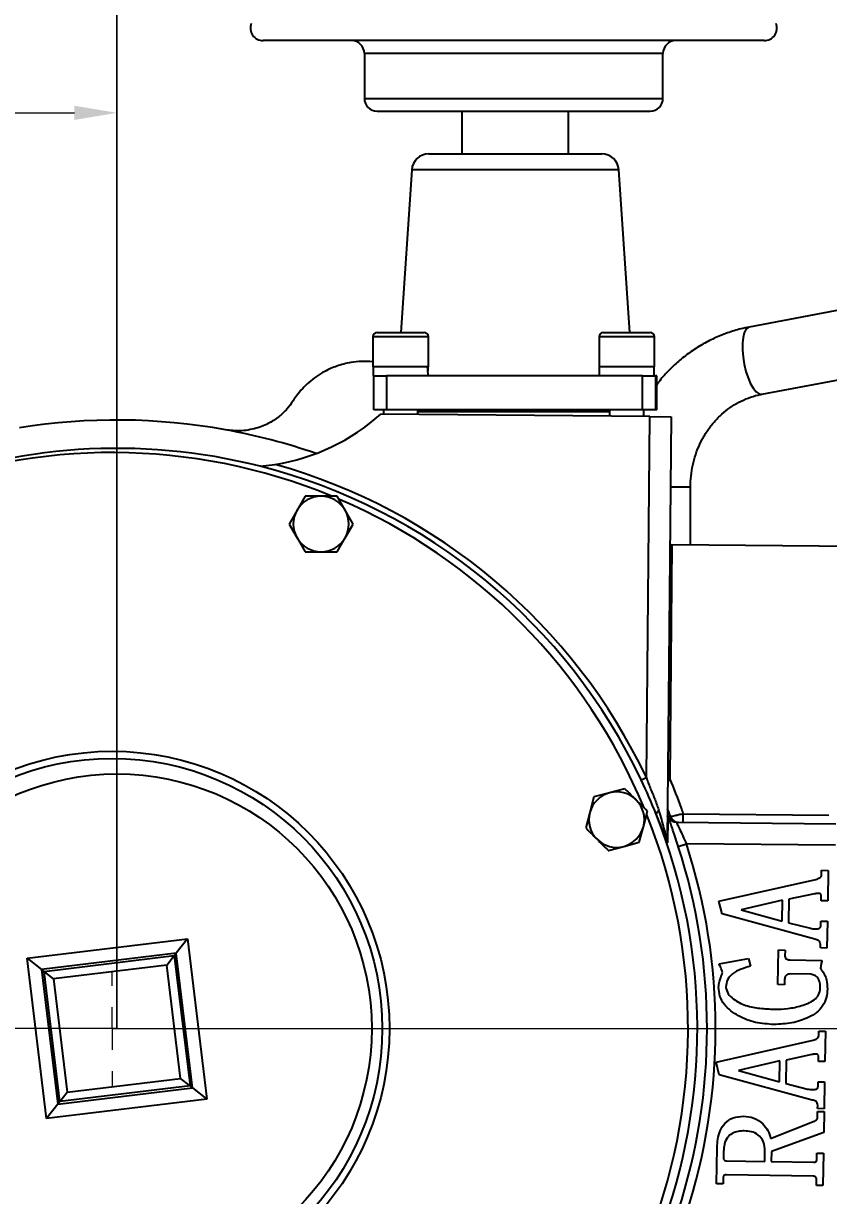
# Model space of a CAD drawing. Header units: millimetres. Extents: x 1486 to 4728, y 464 to 2757.
# Drawn here: x 2889.5 to 3078.2, y 1038.6 to 1313.2 of the extents above; entities that cross this region are included whole.
import ezdxf

# ---------------------------------------------------------------- set-up
doc = ezdxf.new("R2010")
doc.units = ezdxf.units.MM
doc.layers.add('10', color=7, linetype='Continuous', lineweight=0)
doc.layers.add('AM_5', color=3, linetype='Continuous', lineweight=25)
doc.styles.add('SLDTEXTSTYLE1', font='txt.shx', dxfattribs={"width": 0.7, "bigfont": 'gbcbig.shx'})
doc.dimstyles.new('SLDDIMSTYLE12$0', dxfattribs={"dimtxt": 12, "dimasz": 10, "dimexe": 0, "dimexo": 0.0625, "dimgap": 0.875, "dimtad": 1, "dimdec": 1, "dimlfac": 1.8, "dimrnd": 1e-09, "dimzin": 12, "dimdsep": 46, "dimtxsty": 'SLDTEXTSTYLE1', "dimcen": 0.09, "dimdle": 8.16, "dimclrd": 3, "dimclre": 3, "dimadec": 0, "dimazin": 3, "dimtfac": 1, "dimtdec": 1, "dimtofl": 0, "dimtmove": 0, "dimatfit": 3, "dimfxl": 0, "dimfrac": 2, "dimtolj": 1, "dimlwd": 5, "dimlwe": 5, "dimarcsym": 0})

# ---------------------------------------------------------------- blocks, each defined once
blk = doc.blocks.new('*D60')
at = {"layer": 'AM_5', "color": 3, "lineweight": 5, "transparency": 16777216}
blk.add_line((2394.29, 989.73), (2394.29, 1292.28), dxfattribs=at)
at = {"layer": 'AM_5', "color": 3, "linetype": 'Continuous', "lineweight": 5, "transparency": 16777216}
for p, q in [((2404.29, 1292.28), (2901.41, 1292.28)), ((2911.41, 1077.73), (2911.41, 1292.28))]:
    blk.add_line(p, q, dxfattribs=at)
at = {"layer": 'AM_5', "color": 3, "transparency": 16777216}
for points in [[(2404.29, 1293.94), (2404.29, 1290.61), (2394.29, 1292.28)], [(2901.41, 1293.94), (2901.41, 1290.61), (2911.41, 1292.28)]]:
    blk.add_solid(points, dxfattribs=at)
at = {"layer": 'Defpoints', "color": 0, "transparency": 16777216}
for p in [(2911.41, 1292.28), (2911.41, 1077.67), (2394.29, 989.67)]:
    blk.add_point(p, dxfattribs=at)
at = {"layer": 'AM_5', "color": 0, "transparency": 16777216, "insert": (2590.74, 1306.87), "char_height": 12, "width": 2.3333, "attachment_point": 5, "style": 'SLDTEXTSTYLE1'}
blk.add_mtext('\\A1;{\\H2.28571x;520}', dxfattribs=at)
blk = doc.blocks.new('*D61')
at = {"layer": 'AM_5', "color": 3, "lineweight": 5, "transparency": 16777216}
blk.add_line((2911.41, 1077.73), (2911.41, 1516.77), dxfattribs=at)
at = {"layer": 'AM_5', "color": 3, "linetype": 'Continuous', "lineweight": 5, "transparency": 16777216}
for p, q in [((2921.41, 1516.77), (3311.71, 1516.77)), ((3321.71, 1042), (3321.71, 1516.77))]:
    blk.add_line(p, q, dxfattribs=at)
at = {"layer": 'AM_5', "color": 3, "transparency": 16777216}
for points in [[(2921.41, 1518.44), (2921.41, 1515.11), (2911.41, 1516.77)], [(3311.71, 1518.44), (3311.71, 1515.11), (3321.71, 1516.77)]]:
    blk.add_solid(points, dxfattribs=at)
at = {"layer": 'Defpoints', "color": 0, "transparency": 16777216}
for p in [(3321.71, 1516.77), (2911.41, 1077.67), (3321.71, 1041.93)]:
    blk.add_point(p, dxfattribs=at)
at = {"layer": 'AM_5', "color": 0, "transparency": 16777216, "insert": (3116.56, 1531.36), "char_height": 12, "attachment_point": 5, "style": 'SLDTEXTSTYLE1'}
blk.add_mtext('\\A1;{\\H2.28571x;410}', dxfattribs=at)
blk = doc.blocks.new('*D56')
at = {"layer": 'AM_5', "color": 3, "lineweight": 5, "transparency": 16777216}
blk.add_line((2911.34, 1077.67), (2636.54, 1077.67), dxfattribs=at)
at = {"layer": 'AM_5', "color": 3, "linetype": 'Continuous', "lineweight": 5, "transparency": 16777216}
for p, q in [((2636.54, 1067.67), (2636.54, 748.79)), ((2909.45, 738.79), (2636.54, 738.79))]:
    blk.add_line(p, q, dxfattribs=at)
at = {"layer": 'AM_5', "color": 3, "transparency": 16777216}
for points in [[(2634.87, 1067.67), (2638.2, 1067.67), (2636.54, 1077.67)], [(2634.87, 748.79), (2638.2, 748.79), (2636.54, 738.79)]]:
    blk.add_solid(points, dxfattribs=at)
at = {"layer": 'Defpoints', "color": 0, "transparency": 16777216}
for p in [(2911.41, 1077.67), (2636.54, 738.79), (2909.51, 738.79)]:
    blk.add_point(p, dxfattribs=at)
at = {"layer": 'AM_5', "color": 0, "transparency": 16777216, "insert": (2621.95, 886.35), "char_height": 12, "attachment_point": 5, "rotation": 90, "style": 'SLDTEXTSTYLE1'}
blk.add_mtext('\\A1;{\\H2.28571x;340}', dxfattribs=at)
blk = doc.blocks.new('*D57')
at = {"layer": 'AM_5', "color": 3, "lineweight": 5, "transparency": 16777216}
blk.add_line((3225.59, 1509.17), (3298.38, 1509.17), dxfattribs=at)
at = {"layer": 'AM_5', "color": 3, "linetype": 'Continuous', "lineweight": 5, "transparency": 16777216}
for p, q in [((3298.38, 1499.17), (3298.38, 1087.67)), ((2911.47, 1077.67), (3298.38, 1077.67))]:
    blk.add_line(p, q, dxfattribs=at)
at = {"layer": 'AM_5', "color": 3, "transparency": 16777216}
for points in [[(3296.71, 1499.17), (3300.04, 1499.17), (3298.38, 1509.17)], [(3296.71, 1087.67), (3300.04, 1087.67), (3298.38, 1077.67)]]:
    blk.add_solid(points, dxfattribs=at)
at = {"layer": 'Defpoints', "color": 0, "transparency": 16777216}
for p in [(3225.53, 1509.17), (2911.41, 1077.67), (3298.38, 1077.67)]:
    blk.add_point(p, dxfattribs=at)
at = {"layer": 'AM_5', "color": 0, "transparency": 16777216, "insert": (3283.79, 1320.81), "char_height": 12, "attachment_point": 5, "rotation": 90, "style": 'SLDTEXTSTYLE1'}
blk.add_mtext('\\A1;{\\H2.28571x;430}', dxfattribs=at)
blk = doc.blocks.new('*D58')
at = {"layer": 'AM_5', "color": 3, "lineweight": 5, "transparency": 16777216}
blk.add_line((3264.67, 1280.61), (3202.32, 1280.61), dxfattribs=at)
at = {"layer": 'AM_5', "color": 3, "linetype": 'Continuous', "lineweight": 5, "transparency": 16777216}
for p, q in [((3202.32, 1270.61), (3202.32, 1087.67)), ((2911.47, 1077.67), (3202.32, 1077.67))]:
    blk.add_line(p, q, dxfattribs=at)
at = {"layer": 'AM_5', "color": 3, "transparency": 16777216}
for points in [[(3200.65, 1270.61), (3203.99, 1270.61), (3202.32, 1280.61)], [(3200.65, 1087.67), (3203.99, 1087.67), (3202.32, 1077.67)]]:
    blk.add_solid(points, dxfattribs=at)
at = {"layer": 'Defpoints', "color": 0, "transparency": 16777216}
for p in [(3264.74, 1280.61), (2911.41, 1077.67), (3202.32, 1077.67)]:
    blk.add_point(p, dxfattribs=at)
at = {"layer": 'AM_5', "color": 0, "transparency": 16777216, "insert": (3187.73, 1179.14), "char_height": 12, "attachment_point": 5, "rotation": 90, "style": 'SLDTEXTSTYLE1'}
blk.add_mtext('\\A1;{\\H2.28571x;200}', dxfattribs=at)
blk = doc.blocks.new('*D77')
at = {"layer": 'AM_5', "color": 3, "lineweight": 5, "transparency": 16777216}
blk.add_line((2911.38, 1077.59), (2911.38, 1423.56), dxfattribs=at)
at = {"layer": 'AM_5', "color": 3, "linetype": 'Continuous', "lineweight": 5, "transparency": 16777216}
for p, q in [((2921.38, 1423.56), (2994.36, 1423.56)), ((3004.36, 1380.23), (3004.36, 1423.56))]:
    blk.add_line(p, q, dxfattribs=at)
at = {"layer": 'AM_5', "color": 3, "transparency": 16777216}
for points in [[(2921.38, 1425.22), (2921.38, 1421.89), (2911.38, 1423.56)], [(2994.36, 1425.22), (2994.36, 1421.89), (3004.36, 1423.56)]]:
    blk.add_solid(points, dxfattribs=at)
at = {"layer": 'Defpoints', "color": 0, "transparency": 16777216}
for p in [(3004.36, 1423.56), (3004.36, 1380.17), (2911.38, 1077.52)]:
    blk.add_point(p, dxfattribs=at)
at = {"layer": 'AM_5', "color": 0, "transparency": 16777216, "insert": (2957.87, 1430.43), "char_height": 12, "attachment_point": 5, "style": 'SLDTEXTSTYLE1'}
blk.add_mtext('\\A1;93', dxfattribs=at)
blk = doc.blocks.new('SW_CENTERMARKSYMBOL_12')
at = {"layer": '10', "color": 0}
for p, q in [((0, 1), (0, 1.35)), ((0, 0), (0, 0.5)), ((-1, 0), (-1.35, 0)), ((0, 0), (-0.5, 0)), ((0, 0), (0, -0.5)), ((0, 0), (0.5, 0)), ((1, 0), (1.35, 0)), ((0, -1), (0, -1.35))]:
    blk.add_line(p, q, dxfattribs=at)

msp = doc.modelspace()

# ---------------------------------------------------------------- linework, layer by layer
at = {"color": 7, "linetype": 'Continuous', "lineweight": 25}
for p, q in [((3063.077, 1309.202), (2945.646, 1309.202)), ((2969.362, 1306.202), (2969.362, 1295.667)), ((3039.362, 1306.202), (2969.362, 1306.202)), ((3039.362, 1295.667), (3039.362, 1306.202)), ((2969.362, 1295.667), (3039.362, 1295.667)), ((2972.362, 1292.667), (3036.362, 1292.667)), ((2992.237, 1292.667), (2992.237, 1282.667)), ((3017.237, 1282.667), (3017.237, 1292.667)), ((2984.477, 1282.667), (3024.997, 1282.667)), ((3265.204, 1280.763), (3059.558, 1242.069)), ((2980.485, 1278.935), (2977.916, 1240.767)), ((3028.988, 1278.935), (2980.486, 1278.935)), ((3031.557, 1240.767), (3028.988, 1278.935)), ((3062.517, 1226.345), (3268.162, 1265.038)), ((2971.362, 1239.767), (2971.362, 1232.767)), ((2984.362, 1239.767), (2971.362, 1239.767)), ((2972.362, 1240.767), (2983.362, 1240.767)), ((2984.362, 1232.767), (2984.362, 1239.767)), ((3024.362, 1239.767), (3024.362, 1232.767)), ((3030.862, 1239.767), (3024.362, 1239.767)), ((3025.362, 1240.767), (3030.862, 1240.767)), ((3030.862, 1240.767), (3036.362, 1240.767)), ((3037.362, 1239.767), (3030.862, 1239.767)), ((3037.362, 1232.767), (3037.362, 1239.767)), ((2984.362, 1232.767), (2971.362, 1232.767)), ((2971.422, 1232.767), (2971.422, 1230.667)), ((2971.593, 1230.667), (2971.422, 1230.667)), ((2971.593, 1222.667), (2971.593, 1230.667)), ((2971.593, 1230.667), (2974.579, 1230.667)), ((2974.579, 1230.667), (2974.579, 1222.667)), ((3034.578, 1230.667), (2974.579, 1230.667)), ((3030.862, 1232.767), (3024.362, 1232.767)), ((3024.422, 1232.767), (3024.422, 1230.667)), ((3037.362, 1232.767), (3030.862, 1232.767)), ((3034.578, 1222.667), (3034.578, 1230.667)), ((3034.578, 1230.667), (3037.593, 1230.667)), ((3037.302, 1230.667), (3037.302, 1232.767)), ((3037.593, 1230.667), (3037.593, 1222.667)), ((3037.88, 1230.667), (3037.593, 1230.667)), ((3037.88, 1222.667), (3037.88, 1230.667)), ((2974.579, 1222.667), (2971.593, 1222.667)), ((2973.862, 1222.667), (2973.862, 1221.667)), ((3034.578, 1222.667), (2974.579, 1222.667)), ((2981.862, 1221.593), (2981.862, 1222.667)), ((2981.862, 1222.327), (3026.862, 1222.327)), ((3026.862, 1222.667), (3026.862, 1221.177)), ((3037.593, 1222.667), (3034.578, 1222.667)), ((3034.862, 1221.103), (3034.862, 1222.667)), ((3037.88, 1222.667), (3037.593, 1222.667)), ((3036.239, 1221.09), (2973.241, 1221.673)), ((3035.456, 1136.528), (3036.239, 1221.09)), ((3036.239, 1221.09), (3041.238, 1221.044)), ((3041.238, 1221.044), (3040.321, 1121.891)), ((2944.973, 1209.442), (2948.466, 1209.877)), ((3041.087, 1204.663), (3045.805, 1204.663)), ((3045.805, 1191), (3045.805, 1204.663)), ((2955.467, 1202.423), (2953.591, 1199.173)), ((2964.849, 1199.173), (2962.973, 1202.423)), ((2953.591, 1199.173), (2951.714, 1195.923)), ((2966.726, 1195.923), (2964.849, 1199.173)), ((2951.714, 1195.923), (2953.591, 1192.673)), ((2964.849, 1192.673), (2966.726, 1195.923)), ((2953.591, 1192.673), (2955.467, 1189.423)), ((2962.973, 1189.423), (2964.849, 1192.673)), ((3041.461, 1191.04), (3040.953, 1136.168)), ((3040.961, 1191.045), (3041.461, 1191.04)), ((3085.459, 1190.633), (3041.461, 1191.04)), ((3034.261, 1135.961), (3035.456, 1136.528)), ((3040.849, 1135.851), (3040.448, 1135.672)), ((3040.458, 1136.713), (3040.849, 1135.851)), ((3023.186, 1131.957), (3022.215, 1128.332)), ((3026.811, 1132.929), (3023.186, 1131.957)), ((3030.436, 1133.9), (3026.811, 1132.929)), ((3022.215, 1128.332), (3021.243, 1124.707)), ((3034.772, 1124.968), (3035.743, 1128.593)), ((3040.506, 1126.898), (3040.427, 1121.233)), ((3044.105, 1128.013), (3078.259, 1127.697)), ((3033.8, 1121.343), (3034.772, 1124.968)), ((3042.587, 1126.027), (3079.858, 1125.682)), ((3030.175, 1120.371), (3033.8, 1121.343)), ((3042.932, 1120.389), (3044.833, 1121.006)), ((3079.811, 1120.683), (3044.833, 1121.006)), ((3026.551, 1119.4), (3030.175, 1120.371)), ((3052.453, 1107.515), (3075.2, 1112.635)), ((3076.526, 1113.661), (3076.547, 1114.773)), ((3076.547, 1114.773), (3078.083, 1114.749)), ((3078.083, 1114.749), (3077.963, 1107.622)), ((3053.196, 1104.533), (3052.453, 1107.515)), ((3067.353, 1107.795), (3057.662, 1105.546)), ((3067.276, 1102.867), (3067.353, 1107.795)), ((3068.891, 1107.979), (3068.802, 1102.473)), ((3074.891, 1109.24), (3068.891, 1107.979)), ((3076.428, 1107.647), (3076.441, 1108.556)), ((3077.963, 1107.622), (3076.428, 1107.647)), ((3074.979, 1098.6), (3053.196, 1104.533)), ((3057.662, 1105.546), (3067.276, 1102.867)), ((3068.802, 1102.473), (3073.901, 1101.179)), ((3076.33, 1101.75), (3076.351, 1102.863)), ((3076.351, 1102.863), (3077.887, 1102.838)), ((3077.887, 1102.838), (3077.781, 1096.562)), ((2890.362, 1094.169), (2927.908, 1098.711)), ((2927.908, 1098.711), (2925.294, 1095.377)), ((2927.908, 1098.711), (2932.45, 1061.164)), ((3066.31, 1087.984), (3066.444, 1096.101)), ((3066.444, 1096.101), (3067.979, 1096.076)), ((3067.979, 1096.076), (3067.956, 1094.679)), ((3076.245, 1096.587), (3076.258, 1097.358)), ((3077.781, 1096.562), (3076.245, 1096.587)), ((2890.362, 1094.169), (2893.696, 1091.554)), ((2894.904, 1056.622), (2890.362, 1094.169)), ((2925.294, 1095.377), (2893.696, 1091.554)), ((2894.294, 1091.085), (2924.825, 1094.778)), ((2923.082, 1092.556), (2924.825, 1094.778)), ((2924.825, 1094.778), (2925.294, 1095.377)), ((2924.825, 1094.778), (2928.518, 1064.248)), ((2929.116, 1063.779), (2925.294, 1095.377)), ((3052.49, 1092.832), (3059.399, 1094.084)), ((3059.399, 1094.084), (3059.832, 1092.32)), ((3069.162, 1093.785), (3076.594, 1093.663)), ((2893.696, 1091.554), (2897.518, 1059.956)), ((2894.294, 1091.085), (2893.696, 1091.554)), ((2896.517, 1089.342), (2894.294, 1091.085)), ((2897.987, 1060.555), (2894.294, 1091.085)), ((2923.082, 1092.556), (2896.517, 1089.342)), ((2926.295, 1065.991), (2923.082, 1092.556)), ((3074.017, 1090.412), (3069.244, 1090.488)), ((2896.517, 1089.342), (2899.73, 1062.778)), ((3067.845, 1087.959), (3066.31, 1087.984)), ((3067.862, 1089.152), (3067.845, 1087.959)), ((3075.891, 1075.995), (3075.912, 1077.108)), ((3075.912, 1077.108), (3077.448, 1077.083)), ((3077.448, 1077.083), (3077.329, 1069.956)), ((3051.818, 1069.849), (3074.566, 1074.969)), ((3074.256, 1071.574), (3068.256, 1070.313)), ((3052.561, 1066.867), (3051.818, 1069.849)), ((3066.719, 1070.129), (3057.027, 1067.88)), ((3066.641, 1065.201), (3066.719, 1070.129)), ((3068.256, 1070.313), (3068.168, 1064.807)), ((3075.793, 1069.981), (3075.807, 1070.89)), ((3077.329, 1069.956), (3075.793, 1069.981)), ((2899.73, 1062.778), (2926.295, 1065.991)), ((2928.518, 1064.248), (2926.295, 1065.991)), ((3074.345, 1060.935), (3052.561, 1066.867)), ((3057.027, 1067.88), (3066.641, 1065.201)), ((2897.518, 1059.956), (2929.116, 1063.779)), ((2928.518, 1064.248), (2897.987, 1060.555)), ((2928.518, 1064.248), (2929.116, 1063.779)), ((2929.116, 1063.779), (2932.45, 1061.164)), ((3068.168, 1064.807), (3073.266, 1063.513)), ((3075.696, 1064.085), (3075.717, 1065.197)), ((3075.717, 1065.197), (3077.252, 1065.173)), ((3077.252, 1065.173), (3077.146, 1058.897)), ((2932.45, 1061.164), (2894.904, 1056.622)), ((2897.987, 1060.555), (2897.518, 1059.956)), ((2897.987, 1060.555), (2899.73, 1062.778)), ((2897.518, 1059.956), (2894.904, 1056.622)), ((3075.57, 1056.739), (3075.595, 1058.275)), ((3075.595, 1058.275), (3077.131, 1058.25)), ((3075.61, 1058.921), (3075.623, 1059.692)), ((3077.146, 1058.897), (3075.61, 1058.921)), ((3077.131, 1058.25), (3077.048, 1053.359)), ((3064.588, 1051.928), (3074.76, 1055.955)), ((3077.048, 1053.359), (3064.779, 1048.876)), ((3051.914, 1041.322), (3052.051, 1049.749)), ((3053.573, 1048.873), (3053.548, 1047.311)), ((3054.329, 1046.709), (3063.206, 1046.563)), ((3063.206, 1046.563), (3063.244, 1048.997)), ((3064.779, 1048.876), (3064.741, 1046.538)), ((3064.741, 1046.538), (3074.607, 1046.377)), ((3075.41, 1046.953), (3075.435, 1048.489)), ((3075.435, 1048.489), (3076.971, 1048.464)), ((3076.971, 1048.464), (3076.847, 1040.914)), ((3053.45, 1041.297), (3051.914, 1041.322)), ((3053.466, 1042.49), (3053.45, 1041.297)), ((3074.55, 1043.081), (3054.272, 1043.414)), ((3075.312, 1040.939), (3075.328, 1042.132)), ((3076.847, 1040.914), (3075.312, 1040.939))]:
    msp.add_line(p, q, dxfattribs=at)
at = {"color": 7, "linetype": 'Continuous', "lineweight": 25, "flags": 128}
for points in [[(3059.558, 1242.069), (3059.301, 1241.982), (3058.795, 1241.526), (3058.393, 1240.728), (3058.115, 1239.625), (3057.974, 1238.269), (3057.976, 1236.723), (3058.121, 1235.059), (3058.403, 1233.355), (3058.807, 1231.691), (3059.316, 1230.145), (3059.906, 1228.789), (3060.548, 1227.686), (3061.213, 1226.888), (3061.87, 1226.432), (3062.489, 1226.34), (3062.517, 1226.345)], [(3040.74, 1127.311), (3040.89, 1127.31), (3041.149, 1127.309)]]:
    msp.add_lwpolyline(points, dxfattribs=at)
at = {"color": 7, "linetype": 'Continuous', "lineweight": 25}
for centre, radius in [((2910.237, 1077.667), 65), ((2910.237, 1077.667), 63.318), ((2911.406, 1077.667), 59.677)]:
    msp.add_circle(centre, radius, dxfattribs=at)
for centre, radius, start, end in [((2945.646, 1312.202), 3, 160, 270), ((3063.077, 1312.202), 3, 270, 20), ((2966.362, 1306.202), 3, 0, 90), ((3042.362, 1306.202), 3, 90, 180), ((2972.362, 1295.667), 3, 180, 270), ((3036.362, 1295.667), 3, 270, 0), ((2984.476, 1278.667), 4, 90, 176.14936), ((3024.997, 1278.667), 4, 3.85064, 90), ((2972.362, 1239.767), 1, 90, 180), ((2983.362, 1239.767), 1, 0, 90), ((3025.362, 1239.767), 1, 90, 180), ((3036.362, 1239.767), 1, 0, 90), ((2911.406, 1077.667), 142.619, 79.72319, 99.21632), ((2940.682, 1258.142), 48.888, 279.16138, 311.7585), ((2911.406, 1077.667), 142.619, 70.91028, 79.72319), ((2911.406, 1077.667), 135.984, 75.70908, 147.39827), ((2910.237, 1077.667), 135, 67.67066, 111.75176), ((2911.406, 1077.667), 135.984, 25.38422, 75.70908), ((2911.406, 1077.667), 137.307, 25.38422, 74.34127), ((2959.22, 1195.923), 6.5, 90, 150), ((2959.22, 1195.923), 6.5, 30, 90), ((2910.237, 1077.667), 135, 22.54914, 66.73848), ((2959.22, 1195.923), 6.5, 150, 210), ((2959.22, 1195.923), 6.5, 330, 30), ((2959.22, 1195.923), 6.5, 210, 270), ((2959.22, 1195.923), 6.5, 270, 330), ((2911.406, 1077.667), 135.984, 21.68503, 25.38422), ((3028.493, 1126.65), 6.5, 105, 165), ((3028.493, 1126.65), 6.5, 45, 105), ((3028.493, 1126.65), 6.5, 345, 45), ((2911.406, 1077.667), 135.984, 212.60173, 21.68503), ((3028.493, 1126.65), 6.5, 165, 225), ((2910.237, 1077.667), 135, 337.69714, 21.79497), ((3038.798, 1127.677), 1.059, 111.39304, 167.1143), ((3042.357, 1127.61), 1.983, 179.47244, 201.05593), ((3042.606, 1128.026), 1.999, 200.95852, 269.45897), ((3043.016, 1128.022), 1.999, 200.89746, 269.45904), ((2953.671, 1128.35), 90.435, 358.51936, 359.78652), ((3028.493, 1126.65), 6.5, 285, 345), ((3028.493, 1126.65), 6.5, 225, 285), ((3042.3, 1121.873), 1.979, 179.47216, 198.86257), ((2911.406, 1077.667), 140.289, 341.98662, 17.99488), ((2911.406, 1077.667), 138.29, 341.98662, 17.99488)]:
    msp.add_arc(centre, radius, start, end, dxfattribs=at)
for centre, start_param, end_param in [((2977.862, 1230.667), 4.712389, 4.9017857), ((2977.862, 1232.767), 4.6181162, 4.712389)]:
    msp.add_ellipse(centre, major_axis=(0, 11.154), ratio=0.5773503, start_param=start_param, end_param=end_param, dxfattribs=at)
for points, knots in [([(3059.558, 1242.069), (3058.912, 1241.936), (3057.189, 1241.581), (3054.445, 1240.747), (3051.371, 1239.503), (3048.419, 1237.966), (3045.612, 1236.152), (3042.969, 1234.08), (3040.535, 1231.748), (3038.834, 1229.899), (3038.026, 1228.776), (3037.88, 1228.573)], [0, 0, 0, 0, 0.07644841, 0.20395917, 0.3315336, 0.45922047, 0.58705266, 0.71505474, 0.84324251, 0.97162313, 1, 1, 1, 1]), ([(2971.362, 1233.934), (2971.346, 1233.937), (2970.418, 1234.074), (2968.653, 1234.045), (2965.794, 1233.774), (2962.874, 1232.996), (2959.484, 1231.492), (2956.242, 1229.201), (2953.973, 1226.746), (2952.94, 1225.198), (2952.653, 1224.767)], [0, 0, 0, 0, 0.0017117, 0.0974244, 0.1932818, 0.3331147, 0.4732108, 0.6938308, 0.9148434, 1, 1, 1, 1]), ([(3045.805, 1204.663), (3045.812, 1205.067), (3045.831, 1206.34), (3046.064, 1208.472), (3046.613, 1211.011), (3047.435, 1213.458), (3048.513, 1215.78), (3049.833, 1217.945), (3051.375, 1219.925), (3053.119, 1221.692), (3055.041, 1223.222), (3057.117, 1224.497), (3059.319, 1225.494), (3061.14, 1226.064), (3062.218, 1226.284), (3062.517, 1226.345)], [0, 0, 0, 0, 0.0388685, 0.122312, 0.205783, 0.2892937, 0.372903, 0.4566768, 0.540689, 0.6250196, 0.7097504, 0.7949563, 0.8806914, 0.9669723, 1, 1, 1, 1]), ([(2952.653, 1224.767), (2952.202, 1224.121), (2951.3, 1222.826), (2949.464, 1221.095), (2947.129, 1219.527), (2944.642, 1218.466), (2942.192, 1217.916), (2939.811, 1217.65), (2937.964, 1217.866), (2936.85, 1217.997)], [0, 0, 0, 0, 0.1638594, 0.3281213, 0.4914407, 0.6743603, 0.7670388, 0.8595026, 1, 1, 1, 1]), ([(2959.22, 1202.423), (2958.28, 1202.423), (2957.021, 1202.423), (2955.781, 1202.423), (2955.467, 1202.423)], [0, 0, 0, 0, 0.7469333, 1, 1, 1, 1]), ([(2962.973, 1202.423), (2962.939, 1202.423), (2961.703, 1202.423), (2960.444, 1202.423), (2959.22, 1202.423)], [0, 0, 0, 0, 0.0269953, 1, 1, 1, 1]), ([(2955.467, 1189.423), (2955.781, 1189.423), (2957.021, 1189.423), (2958.28, 1189.423), (2959.22, 1189.423)], [0, 0, 0, 0, 0.2530667, 1, 1, 1, 1]), ([(2959.22, 1189.423), (2960.444, 1189.423), (2961.703, 1189.423), (2962.939, 1189.423), (2962.973, 1189.423)], [0, 0, 0, 0, 0.97300478, 1, 1, 1, 1]), ([(3035.456, 1136.528), (3035.764, 1135.663), (3036.397, 1133.885), (3037.543, 1131.315), (3038.125, 1129.539), (3038.412, 1128.663)], [0, 0, 0, 0, 0.3242836, 0.6667767, 1, 1, 1, 1]), ([(3040.849, 1135.851), (3040.861, 1135.858), (3040.888, 1135.874), (3040.922, 1135.93), (3040.948, 1136.03), (3040.951, 1136.115), (3040.953, 1136.168)], [0, 0, 0, 0, 0.1165665, 0.2655633, 0.5507628, 1, 1, 1, 1]), ([(3040.953, 1136.168), (3041.878, 1133.89), (3042.975, 1131.189), (3043.952, 1128.443), (3044.105, 1128.013)], [0, 0, 0, 0, 0.8435767, 1, 1, 1, 1]), ([(3033.089, 1131.246), (3032.424, 1131.911), (3031.534, 1132.801), (3030.657, 1133.678), (3030.436, 1133.9)], [0, 0, 0, 0, 0.7469333, 1, 1, 1, 1]), ([(3035.743, 1128.593), (3035.719, 1128.616), (3034.845, 1129.491), (3033.955, 1130.38), (3033.089, 1131.246)], [0, 0, 0, 0, 0.0269953, 1, 1, 1, 1]), ([(3041.149, 1127.309), (3041.035, 1127.61), (3040.795, 1128.244), (3040.528, 1128.867), (3040.388, 1129.194)], [0, 0, 0, 0, 0.4753838, 1, 1, 1, 1]), ([(3040.427, 1121.233), (3040.422, 1121.227), (3040.412, 1121.213), (3040.334, 1121.378), (3040.223, 1121.648), (3040.046, 1122.096), (3039.774, 1122.806), (3039.293, 1124.065), (3038.626, 1125.791), (3038.052, 1127.208), (3037.766, 1127.913)], [0, 0, 0, 0, 0.0618743, 0.1258885, 0.1858688, 0.2517245, 0.3674616, 0.5021894, 0.7522187, 1, 1, 1, 1]), ([(3038.412, 1128.663), (3038.79, 1127.332), (3039.358, 1125.333), (3039.942, 1123.152), (3040.199, 1122.218), (3040.289, 1121.931), (3040.317, 1121.869), (3040.32, 1121.884), (3040.321, 1121.891)], [0, 0, 0, 0, 0.4986372, 0.7486356, 0.8737899, 0.9399385, 0.9701851, 1, 1, 1, 1]), ([(3040.372, 1127.383), (3040.386, 1127.338), (3040.437, 1127.182), (3040.492, 1126.994), (3040.502, 1126.929), (3040.506, 1126.898)], [0, 0, 0, 0, 0.1748949, 0.5997666, 1, 1, 1, 1]), ([(3042.932, 1120.389), (3042.715, 1121.051), (3042.283, 1122.375), (3041.67, 1124.212), (3041.135, 1125.827), (3040.745, 1127.058), (3040.742, 1127.227), (3040.74, 1127.311)], [0, 0, 0, 0, 0.1865226, 0.3732572, 0.5600568, 0.779625, 1, 1, 1, 1]), ([(3044.105, 1128.013), (3043.754, 1127.929), (3043.047, 1127.761), (3042.118, 1127.538), (3041.459, 1127.381), (3041.19, 1127.318), (3041.157, 1127.311), (3041.149, 1127.309)], [0, 0, 0, 0, 0.2331196, 0.469709, 0.7023827, 0.9227288, 1, 1, 1, 1]), ([(3021.243, 1124.707), (3021.465, 1124.486), (3022.342, 1123.609), (3023.232, 1122.719), (3023.897, 1122.054)], [0, 0, 0, 0, 0.2530667, 1, 1, 1, 1]), ([(3042.587, 1126.027), (3042.581, 1126.007), (3042.567, 1125.966), (3042.691, 1125.64), (3042.909, 1125.143), (3043.308, 1124.275), (3043.967, 1122.883), (3044.544, 1121.632), (3044.833, 1121.006)], [0, 0, 0, 0, 0.124139, 0.2508584, 0.3709807, 0.5010025, 0.7503453, 1, 1, 1, 1]), ([(3023.897, 1122.054), (3024.763, 1121.188), (3025.652, 1120.298), (3026.527, 1119.424), (3026.551, 1119.4)], [0, 0, 0, 0, 0.9730048, 1, 1, 1, 1]), ([(3075.2, 1112.635), (3075.519, 1112.733), (3075.962, 1112.871), (3076.429, 1113.274), (3076.494, 1113.532), (3076.526, 1113.661)], [0, 0, 0, 0, 0.5601282, 0.7808039, 1, 1, 1, 1]), ([(3075.801, 1109.36), (3075.629, 1109.356), (3075.321, 1109.349), (3075.022, 1109.273), (3074.891, 1109.24)], [0, 0, 0, 0, 0.55976568, 1, 1, 1, 1]), ([(3076.441, 1108.556), (3076.441, 1108.684), (3076.44, 1108.862), (3076.391, 1109.083), (3076.296, 1109.255), (3076.064, 1109.333), (3075.889, 1109.35), (3075.801, 1109.36)], [0, 0, 0, 0, 0.3139199, 0.4380097, 0.5609066, 0.7790995, 1, 1, 1, 1]), ([(3074.959, 1101.041), (3075.252, 1101.047), (3075.619, 1101.055), (3076.033, 1101.2), (3076.212, 1101.332), (3076.32, 1101.531), (3076.327, 1101.677), (3076.33, 1101.75)], [0, 0, 0, 0, 0.4997087, 0.6253075, 0.74988, 0.8749065, 1, 1, 1, 1]), ([(3073.901, 1101.179), (3074.097, 1101.138), (3074.446, 1101.064), (3074.802, 1101.048), (3074.959, 1101.041)], [0, 0, 0, 0, 0.5600892, 1, 1, 1, 1]), ([(3076.258, 1097.358), (3076.24, 1097.544), (3076.205, 1097.915), (3075.74, 1098.441), (3075.268, 1098.54), (3074.979, 1098.6)], [0, 0, 0, 0, 0.2801792, 0.5598482, 1, 1, 1, 1]), ([(3067.956, 1094.679), (3067.982, 1094.522), (3068.036, 1094.206), (3068.504, 1093.824), (3068.912, 1093.8), (3069.162, 1093.785)], [0, 0, 0, 0, 0.2792798, 0.559615, 1, 1, 1, 1]), ([(3076.594, 1093.663), (3076.541, 1093.349), (3076.445, 1092.79), (3076.33, 1092.235), (3076.279, 1091.991)], [0, 0, 0, 0, 0.5605094, 1, 1, 1, 1]), ([(3053.306, 1090.807), (3053.192, 1091.199), (3052.989, 1091.902), (3052.643, 1092.546), (3052.49, 1092.832)], [0, 0, 0, 0, 0.5573748, 1, 1, 1, 1]), ([(3052.893, 1089.633), (3052.98, 1089.849), (3053.135, 1090.234), (3053.253, 1090.632), (3053.306, 1090.807)], [0, 0, 0, 0, 0.5601683, 1, 1, 1, 1]), ([(3059.832, 1092.32), (3059.102, 1092.096), (3057.643, 1091.65), (3055.732, 1090.698), (3054.339, 1089.196), (3054.168, 1087.992), (3054.082, 1087.391)], [0, 0, 0, 0, 0.2810763, 0.5615149, 0.7809411, 1, 1, 1, 1]), ([(3069.244, 1090.488), (3069.036, 1090.481), (3068.623, 1090.468), (3068.101, 1090.145), (3067.889, 1089.639), (3067.871, 1089.315), (3067.862, 1089.152)], [0, 0, 0, 0, 0.280911, 0.5582699, 0.7787555, 1, 1, 1, 1]), ([(3076.279, 1091.991), (3076.285, 1091.867), (3076.296, 1091.646), (3076.447, 1091.486), (3076.514, 1091.416)], [0, 0, 0, 0, 0.5575041, 1, 1, 1, 1]), ([(3076.514, 1091.416), (3076.773, 1091.057), (3077.29, 1090.339), (3077.823, 1088.832), (3077.872, 1087.694), (3077.902, 1086.999)], [0, 0, 0, 0, 0.2802018, 0.5601492, 1, 1, 1, 1]), ([(3052.402, 1087.417), (3052.442, 1087.843), (3052.513, 1088.603), (3052.777, 1089.318), (3052.893, 1089.633)], [0, 0, 0, 0, 0.559723, 1, 1, 1, 1]), ([(3076.224, 1087.17), (3076.214, 1087.578), (3076.194, 1088.393), (3075.78, 1089.486), (3074.966, 1090.213), (3074.333, 1090.345), (3074.017, 1090.412)], [0, 0, 0, 0, 0.2808751, 0.5605628, 0.7799317, 1, 1, 1, 1]), ([(3065.362, 1078.639), (3063.921, 1078.735), (3061.042, 1078.929), (3057.633, 1080.248), (3055.206, 1081.805), (3053.65, 1083.318), (3052.561, 1085.248), (3052.455, 1086.694), (3052.402, 1087.417)], [0, 0, 0, 0, 0.250198, 0.5000902, 0.6252933, 0.7503338, 0.8751628, 1, 1, 1, 1]), ([(3054.082, 1087.391), (3054.221, 1086.844), (3054.501, 1085.744), (3055.841, 1084.645), (3057.214, 1083.702), (3059.307, 1082.866), (3062.07, 1082.346), (3064.304, 1082.261), (3065.422, 1082.218)], [0, 0, 0, 0, 0.1232326, 0.2482824, 0.3735693, 0.4988535, 0.7492999, 1, 1, 1, 1]), ([(3077.902, 1086.999), (3077.85, 1086.296), (3077.747, 1084.89), (3076.859, 1082.932), (3075.401, 1081.366), (3072.943, 1079.979), (3069.583, 1078.821), (3066.769, 1078.7), (3065.362, 1078.639)], [0, 0, 0, 0, 0.1250629, 0.2499226, 0.3747956, 0.499904, 0.7499191, 1, 1, 1, 1]), ([(3065.422, 1082.218), (3066.504, 1082.242), (3068.668, 1082.288), (3071.322, 1082.864), (3073.376, 1083.553), (3074.799, 1084.326), (3075.983, 1085.541), (3076.143, 1086.627), (3076.224, 1087.17)], [0, 0, 0, 0, 0.2504412, 0.5008397, 0.6261308, 0.7511804, 0.8757098, 1, 1, 1, 1]), ([(3074.566, 1074.969), (3074.884, 1075.067), (3075.328, 1075.205), (3075.794, 1075.608), (3075.859, 1075.866), (3075.891, 1075.995)], [0, 0, 0, 0, 0.5601282, 0.7808039, 1, 1, 1, 1]), ([(3075.167, 1071.694), (3074.994, 1071.69), (3074.686, 1071.683), (3074.387, 1071.607), (3074.256, 1071.574)], [0, 0, 0, 0, 0.5597657, 1, 1, 1, 1]), ([(3075.807, 1070.89), (3075.806, 1071.018), (3075.805, 1071.196), (3075.756, 1071.417), (3075.661, 1071.589), (3075.429, 1071.667), (3075.254, 1071.685), (3075.167, 1071.694)], [0, 0, 0, 0, 0.31391986, 0.43800974, 0.56090663, 0.77909947, 1, 1, 1, 1]), ([(3073.266, 1063.513), (3073.462, 1063.472), (3073.811, 1063.398), (3074.168, 1063.382), (3074.324, 1063.375)], [0, 0, 0, 0, 0.5600892, 1, 1, 1, 1]), ([(3074.324, 1063.375), (3074.617, 1063.381), (3074.984, 1063.389), (3075.398, 1063.534), (3075.578, 1063.666), (3075.685, 1063.865), (3075.692, 1064.011), (3075.696, 1064.085)], [0, 0, 0, 0, 0.4997087, 0.6253075, 0.74988, 0.8749065, 1, 1, 1, 1]), ([(3075.623, 1059.692), (3075.605, 1059.878), (3075.57, 1060.249), (3075.105, 1060.775), (3074.633, 1060.874), (3074.345, 1060.935)], [0, 0, 0, 0, 0.2801792, 0.5598482, 1, 1, 1, 1]), ([(3052.051, 1049.749), (3052.085, 1050.427), (3052.152, 1051.782), (3052.7, 1053.76), (3053.818, 1055.626), (3055.775, 1056.989), (3057.382, 1057.09), (3058.188, 1057.141)], [0, 0, 0, 0, 0.187363, 0.3745086, 0.5612143, 0.7801737, 1, 1, 1, 1]), ([(3058.188, 1057.141), (3059.034, 1057.071), (3060.723, 1056.932), (3062.697, 1055.548), (3064.069, 1053.848), (3064.415, 1052.567), (3064.588, 1051.928)], [0, 0, 0, 0, 0.2803422, 0.5595546, 0.7801923, 1, 1, 1, 1]), ([(3074.76, 1055.955), (3074.966, 1056.044), (3075.252, 1056.169), (3075.526, 1056.476), (3075.555, 1056.651), (3075.57, 1056.739)], [0, 0, 0, 0, 0.5604742, 0.7797483, 1, 1, 1, 1]), ([(3058.413, 1053.698), (3057.924, 1053.682), (3056.949, 1053.652), (3055.542, 1053.171), (3054.328, 1052.149), (3053.679, 1050.591), (3053.608, 1049.447), (3053.573, 1048.873)], [0, 0, 0, 0, 0.1870992, 0.3738744, 0.5601486, 0.7795676, 1, 1, 1, 1]), ([(3063.244, 1048.997), (3063.188, 1049.715), (3063.076, 1051.148), (3061.827, 1052.85), (3060.097, 1053.592), (3058.975, 1053.662), (3058.413, 1053.698)], [0, 0, 0, 0, 0.27997044, 0.55873638, 0.77892779, 1, 1, 1, 1]), ([(3053.548, 1047.311), (3053.553, 1047.24), (3053.562, 1047.099), (3053.655, 1046.9), (3053.917, 1046.719), (3054.159, 1046.713), (3054.329, 1046.709)], [0, 0, 0, 0, 0.187228, 0.3744391, 0.5604304, 1, 1, 1, 1]), ([(3074.607, 1046.377), (3074.713, 1046.377), (3074.923, 1046.377), (3075.223, 1046.462), (3075.383, 1046.703), (3075.401, 1046.87), (3075.41, 1046.953)], [0, 0, 0, 0, 0.2813469, 0.5592114, 0.7791941, 1, 1, 1, 1]), ([(3054.272, 1043.414), (3054.184, 1043.408), (3054.006, 1043.398), (3053.738, 1043.329), (3053.48, 1043.012), (3053.472, 1042.705), (3053.466, 1042.49)], [0, 0, 0, 0, 0.1871087, 0.3762615, 0.5609695, 1, 1, 1, 1]), ([(3075.328, 1042.132), (3075.327, 1042.265), (3075.326, 1042.529), (3075.201, 1042.914), (3074.865, 1043.064), (3074.655, 1043.075), (3074.55, 1043.081)], [0, 0, 0, 0, 0.2809541, 0.5584494, 0.7790389, 1, 1, 1, 1])]:
    msp.add_open_spline(points, degree=3, knots=knots, dxfattribs=at)

# ---------------------------------------------------------------- block references
at = {"layer": '10', "xscale": 10, "yscale": 10, "zscale": 10}
msp.add_blockref('SW_CENTERMARKSYMBOL_12', (2910.237, 1077.667), dxfattribs=at)

# ---------------------------------------------------------------- dimensions: what is measured, and where the dimension line sits
at = {"layer": 'AM_5'}
for base, p1, p2, text, picture, middle in [((3321.709, 1516.773), (2911.406, 1077.667), (3321.709, 1041.934), '{\\H2.28571x;410}', '*D61', (3116.558, 1516.773)), ((2911.406, 1292.277), (2394.289, 989.667), (2911.406, 1077.667), '{\\H2.28571x;520}', '*D60', (2590.741, 1292.277))]:
    dim = msp.add_linear_dim(base=base, p1=p1, p2=p2, text=text, dimstyle='SLDDIMSTYLE12$0', override={"dimlfac": 1}, dxfattribs=at)
    dim.commit()
    dim.dimension.update_dxf_attribs({"geometry": picture, "text_midpoint": middle, "dimtype": 160})
for base, p1, p2, text, picture, middle in [((3298.375, 1077.667), (3225.531, 1509.167), (2911.406, 1077.667), '{\\H2.28571x;430}', '*D57', (3298.375, 1320.81)), ((3202.319, 1077.667), (3264.737, 1280.61), (2911.406, 1077.667), '{\\H2.28571x;200}', '*D58', (3202.319, 1179.138)), ((2636.537, 738.788), (2911.406, 1077.667), (2909.508, 738.788), '{\\H2.28571x;340}', '*D56', (2636.537, 886.351))]:
    dim = msp.add_linear_dim(base=base, p1=p1, p2=p2, angle=90, text=text, dimstyle='SLDDIMSTYLE12$0', override={"dimlfac": 1}, dxfattribs=at)
    dim.commit()
    dim.dimension.update_dxf_attribs({"geometry": picture, "text_midpoint": middle, "dimtype": 160})
dim = msp.add_linear_dim(base=(3004.362, 1423.557), p1=(2911.376, 1077.524), p2=(3004.362, 1380.167), dimstyle='SLDDIMSTYLE12$0', override={"dimlfac": 1, "dimpost": ''}, dxfattribs=at)
dim.commit()
dim.dimension.update_dxf_attribs({"geometry": '*D77', "text_midpoint": (2957.869, 1430.432)})

doc.saveas('drawing.dxf')
